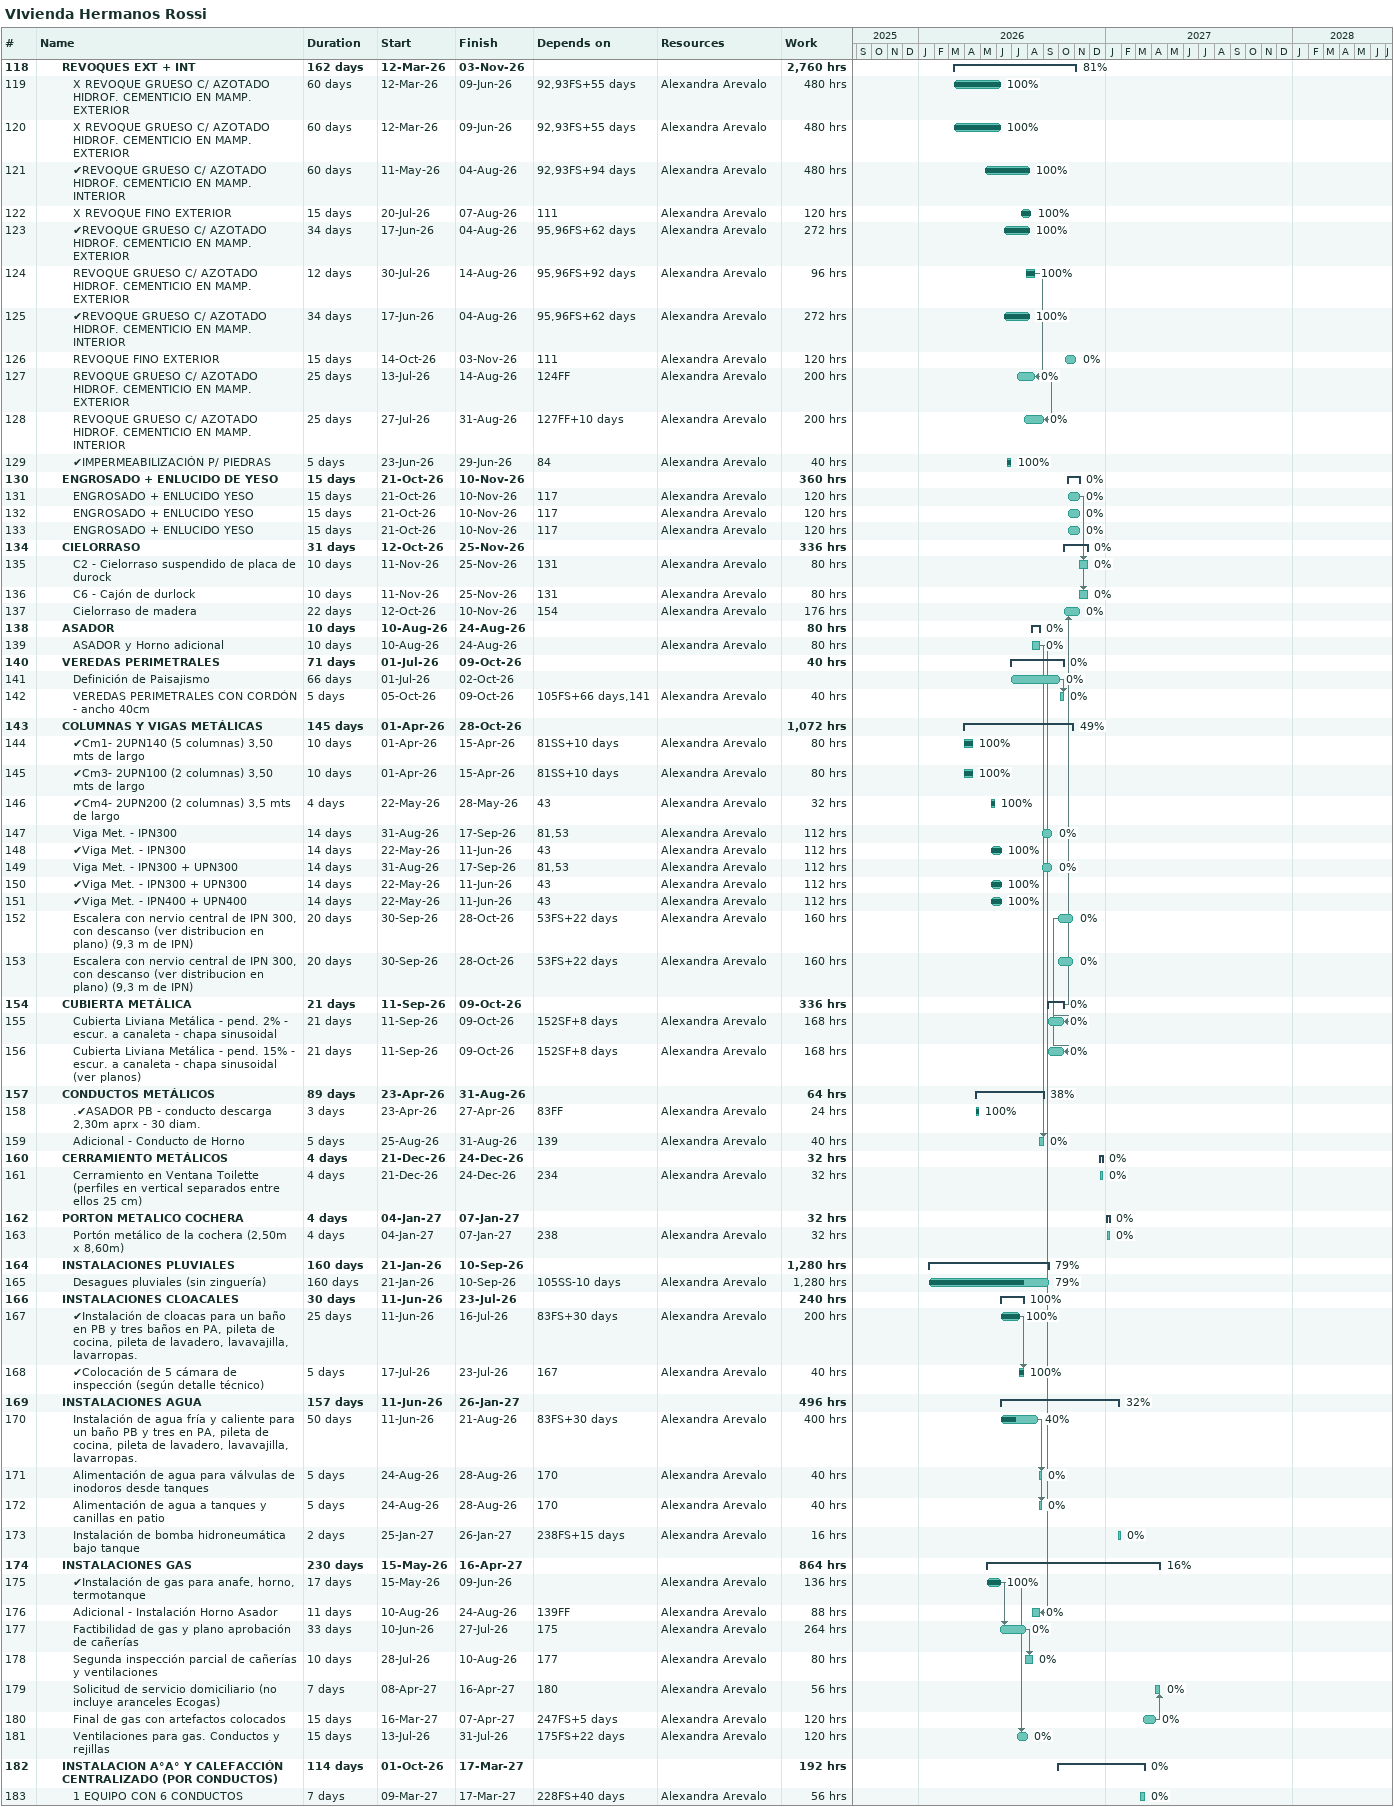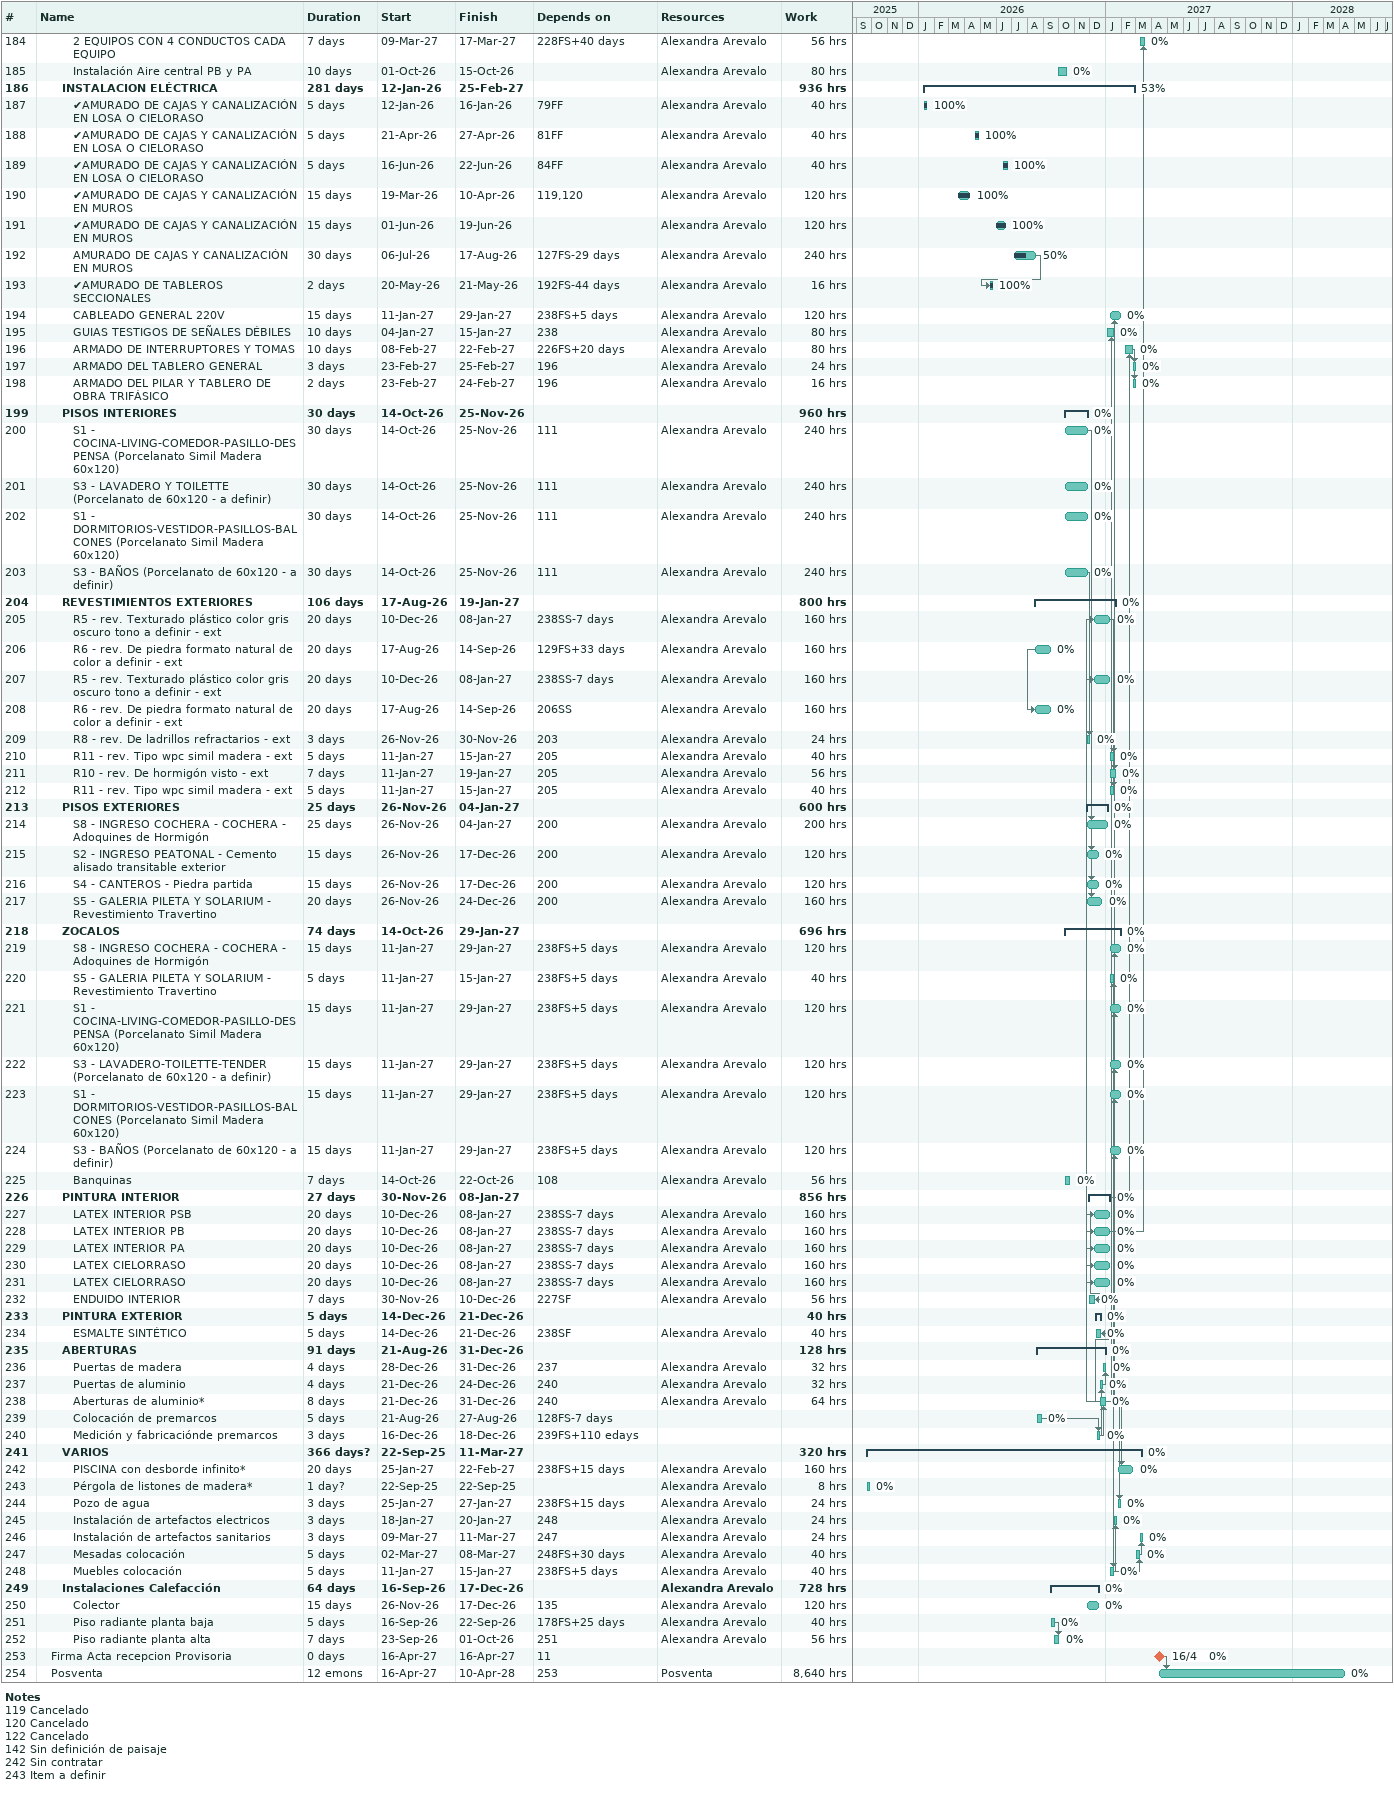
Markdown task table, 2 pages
VIvienda Hermanos Rossi

| ID | Level | Task | Duration | Start | Finish | Predecessors | Resources | % complete | Work (h) |
|---|---|---|---|---|---|---|---|---|---|
| 118 | 3 | **REVOQUES EXT + INT** | 162d | 2026-03-12 | 2026-11-03 |  |  | 81 | 2760 |
| 119 | 4 | X REVOQUE GRUESO C/ AZOTADO HIDROF. CEMENTICIO EN MAMP. EXTERIOR | 60d | 2026-03-12 | 2026-06-09 | 92, 93FS+55d | Alexandra Arevalo | 100 | 480 |
| 120 | 4 | X REVOQUE GRUESO C/ AZOTADO HIDROF. CEMENTICIO EN MAMP. EXTERIOR | 60d | 2026-03-12 | 2026-06-09 | 92, 93FS+55d | Alexandra Arevalo | 100 | 480 |
| 121 | 4 | ✔REVOQUE GRUESO C/ AZOTADO HIDROF. CEMENTICIO EN MAMP. INTERIOR | 60d | 2026-05-11 | 2026-08-04 | 92, 93FS+94d | Alexandra Arevalo | 100 | 480 |
| 122 | 4 | X REVOQUE FINO EXTERIOR | 15d | 2026-07-20 | 2026-08-07 | 111 | Alexandra Arevalo | 100 | 120 |
| 123 | 4 | ✔REVOQUE GRUESO C/ AZOTADO HIDROF. CEMENTICIO EN MAMP. EXTERIOR | 34d | 2026-06-17 | 2026-08-04 | 95, 96FS+62d | Alexandra Arevalo | 100 | 272 |
| 124 | 4 | REVOQUE GRUESO C/ AZOTADO HIDROF. CEMENTICIO EN MAMP. EXTERIOR | 12d | 2026-07-30 | 2026-08-14 | 95, 96FS+92d | Alexandra Arevalo | 100 | 96 |
| 125 | 4 | ✔REVOQUE GRUESO C/ AZOTADO HIDROF. CEMENTICIO EN MAMP. INTERIOR | 34d | 2026-06-17 | 2026-08-04 | 95, 96FS+62d | Alexandra Arevalo | 100 | 272 |
| 126 | 4 | REVOQUE FINO EXTERIOR | 15d | 2026-10-14 | 2026-11-03 | 111 | Alexandra Arevalo | 0 | 120 |
| 127 | 4 | REVOQUE GRUESO C/ AZOTADO HIDROF. CEMENTICIO EN MAMP. EXTERIOR | 25d | 2026-07-13 | 2026-08-14 | 124FF | Alexandra Arevalo | 0 | 200 |
| 128 | 4 | REVOQUE GRUESO C/ AZOTADO HIDROF. CEMENTICIO EN MAMP. INTERIOR | 25d | 2026-07-27 | 2026-08-31 | 127FF+10d | Alexandra Arevalo | 0 | 200 |
| 129 | 4 | ✔IMPERMEABILIZACIÓN P/ PIEDRAS | 5d | 2026-06-23 | 2026-06-29 | 84 | Alexandra Arevalo | 100 | 40 |
| 130 | 3 | **ENGROSADO + ENLUCIDO DE YESO** | 15d | 2026-10-21 | 2026-11-10 |  |  | 0 | 360 |
| 131 | 4 | ENGROSADO + ENLUCIDO YESO | 15d | 2026-10-21 | 2026-11-10 | 117 | Alexandra Arevalo | 0 | 120 |
| 132 | 4 | ENGROSADO + ENLUCIDO YESO | 15d | 2026-10-21 | 2026-11-10 | 117 | Alexandra Arevalo | 0 | 120 |
| 133 | 4 | ENGROSADO + ENLUCIDO YESO | 15d | 2026-10-21 | 2026-11-10 | 117 | Alexandra Arevalo | 0 | 120 |
| 134 | 3 | **CIELORRASO** | 31d | 2026-10-12 | 2026-11-25 |  |  | 0 | 336 |
| 135 | 4 | C2 - Cielorraso suspendido de placa de durock | 10d | 2026-11-11 | 2026-11-25 | 131 | Alexandra Arevalo | 0 | 80 |
| 136 | 4 | C6 - Cajón de durlock | 10d | 2026-11-11 | 2026-11-25 | 131 | Alexandra Arevalo | 0 | 80 |
| 137 | 4 | Cielorraso de madera | 22d | 2026-10-12 | 2026-11-10 | 154 | Alexandra Arevalo | 0 | 176 |
| 138 | 3 | **ASADOR** | 10d | 2026-08-10 | 2026-08-24 |  |  | 0 | 80 |
| 139 | 4 | ASADOR y Horno adicional | 10d | 2026-08-10 | 2026-08-24 |  | Alexandra Arevalo | 0 | 80 |
| 140 | 3 | **VEREDAS PERIMETRALES** | 71d | 2026-07-01 | 2026-10-09 |  |  | 0 | 40 |
| 141 | 4 | Definición de Paisajismo | 66d | 2026-07-01 | 2026-10-02 |  |  | 0 |  |
| 142 | 4 | VEREDAS PERIMETRALES CON CORDÓN - ancho 40cm | 5d | 2026-10-05 | 2026-10-09 | 105FS+66d, 141 | Alexandra Arevalo | 0 | 40 |
| 143 | 3 | **COLUMNAS Y VIGAS METÁLICAS** | 145d | 2026-04-01 | 2026-10-28 |  |  | 49 | 1072 |
| 144 | 4 | ✔Cm1- 2UPN140 (5 columnas) 3,50 mts de largo | 10d | 2026-04-01 | 2026-04-15 | 81SS+10d | Alexandra Arevalo | 100 | 80 |
| 145 | 4 | ✔Cm3- 2UPN100 (2 columnas) 3,50 mts de largo | 10d | 2026-04-01 | 2026-04-15 | 81SS+10d | Alexandra Arevalo | 100 | 80 |
| 146 | 4 | ✔Cm4- 2UPN200 (2 columnas) 3,5 mts de largo | 4d | 2026-05-22 | 2026-05-28 | 43 | Alexandra Arevalo | 100 | 32 |
| 147 | 4 | Viga Met. - IPN300 | 14d | 2026-08-31 | 2026-09-17 | 81, 53 | Alexandra Arevalo | 0 | 112 |
| 148 | 4 | ✔Viga Met. - IPN300 | 14d | 2026-05-22 | 2026-06-11 | 43 | Alexandra Arevalo | 100 | 112 |
| 149 | 4 | Viga Met. - IPN300 + UPN300 | 14d | 2026-08-31 | 2026-09-17 | 81, 53 | Alexandra Arevalo | 0 | 112 |
| 150 | 4 | ✔Viga Met. - IPN300 + UPN300 | 14d | 2026-05-22 | 2026-06-11 | 43 | Alexandra Arevalo | 100 | 112 |
| 151 | 4 | ✔Viga Met. - IPN400 + UPN400 | 14d | 2026-05-22 | 2026-06-11 | 43 | Alexandra Arevalo | 100 | 112 |
| 152 | 4 | Escalera con nervio central de IPN 300, con descanso (ver distribucion en plano) (9,3 m de IPN) | 20d | 2026-09-30 | 2026-10-28 | 53FS+22d | Alexandra Arevalo | 0 | 160 |
| 153 | 4 | Escalera con nervio central de IPN 300, con descanso (ver distribucion en plano) (9,3 m de IPN) | 20d | 2026-09-30 | 2026-10-28 | 53FS+22d | Alexandra Arevalo | 0 | 160 |
| 154 | 3 | **CUBIERTA METÁLICA** | 21d | 2026-09-11 | 2026-10-09 |  |  | 0 | 336 |
| 155 | 4 | Cubierta Liviana Metálica - pend. 2% - escur. a canaleta - chapa sinusoidal | 21d | 2026-09-11 | 2026-10-09 | 152SF+8d | Alexandra Arevalo | 0 | 168 |
| 156 | 4 | Cubierta Liviana Metálica - pend. 15% - escur. a canaleta - chapa sinusoidal (ver planos) | 21d | 2026-09-11 | 2026-10-09 | 152SF+8d | Alexandra Arevalo | 0 | 168 |
| 157 | 3 | **CONDUCTOS METÁLICOS** | 89d | 2026-04-23 | 2026-08-31 |  |  | 38 | 64 |
| 158 | 4 | .✔ASADOR PB - conducto descarga 2,30m aprx - 30 diam. | 3d | 2026-04-23 | 2026-04-27 | 83FF | Alexandra Arevalo | 100 | 24 |
| 159 | 4 | Adicional - Conducto de Horno | 5d | 2026-08-25 | 2026-08-31 | 139 | Alexandra Arevalo | 0 | 40 |
| 160 | 3 | **CERRAMIENTO METÁLICOS** | 4d | 2026-12-21 | 2026-12-24 |  |  | 0 | 32 |
| 161 | 4 | Cerramiento en Ventana Toilette (perfiles en vertical separados entre ellos 25 cm) | 4d | 2026-12-21 | 2026-12-24 | 234 | Alexandra Arevalo | 0 | 32 |
| 162 | 3 | **PORTON METALICO COCHERA** | 4d | 2027-01-04 | 2027-01-07 |  |  | 0 | 32 |
| 163 | 4 | Portón metálico de la cochera (2,50m x 8,60m) | 4d | 2027-01-04 | 2027-01-07 | 238 | Alexandra Arevalo | 0 | 32 |
| 164 | 3 | **INSTALACIONES PLUVIALES** | 160d | 2026-01-21 | 2026-09-10 |  |  | 79 | 1280 |
| 165 | 4 | Desagues pluviales (sin zinguería) | 160d | 2026-01-21 | 2026-09-10 | 105SS-10d | Alexandra Arevalo | 79 | 1280 |
| 166 | 3 | **INSTALACIONES CLOACALES** | 30d | 2026-06-11 | 2026-07-23 |  |  | 100 | 240 |
| 167 | 4 | ✔Instalación de cloacas para un baño en PB y tres baños en PA, pileta de cocina, pileta de lavadero, lavavajilla, lavarropas. | 25d | 2026-06-11 | 2026-07-16 | 83FS+30d | Alexandra Arevalo | 100 | 200 |
| 168 | 4 | ✔Colocación de 5 cámara de inspección (según detalle técnico) | 5d | 2026-07-17 | 2026-07-23 | 167 | Alexandra Arevalo | 100 | 40 |
| 169 | 3 | **INSTALACIONES AGUA** | 157d | 2026-06-11 | 2027-01-26 |  |  | 32 | 496 |
| 170 | 4 | Instalación de agua fría y caliente para un baño PB y tres en PA, pileta de cocina, pileta de lavadero, lavavajilla, lavarropas. | 50d | 2026-06-11 | 2026-08-21 | 83FS+30d | Alexandra Arevalo | 40 | 400 |
| 171 | 4 | Alimentación de agua para válvulas de inodoros desde tanques | 5d | 2026-08-24 | 2026-08-28 | 170 | Alexandra Arevalo | 0 | 40 |
| 172 | 4 | Alimentación de agua a tanques y canillas en patio | 5d | 2026-08-24 | 2026-08-28 | 170 | Alexandra Arevalo | 0 | 40 |
| 173 | 4 | Instalación de bomba hidroneumática bajo tanque | 2d | 2027-01-25 | 2027-01-26 | 238FS+15d | Alexandra Arevalo | 0 | 16 |
| 174 | 3 | **INSTALACIONES GAS** | 230d | 2026-05-15 | 2027-04-16 |  |  | 16 | 864 |
| 175 | 4 | ✔Instalación de gas para anafe, horno, termotanque | 17d | 2026-05-15 | 2026-06-09 |  | Alexandra Arevalo | 100 | 136 |
| 176 | 4 | Adicional - Instalación Horno Asador | 11d | 2026-08-10 | 2026-08-24 | 139FF | Alexandra Arevalo | 0 | 88 |
| 177 | 4 | Factibilidad de gas y plano aprobación de cañerías | 33d | 2026-06-10 | 2026-07-27 | 175 | Alexandra Arevalo | 0 | 264 |
| 178 | 4 | Segunda inspección parcial de cañerías y ventilaciones | 10d | 2026-07-28 | 2026-08-10 | 177 | Alexandra Arevalo | 0 | 80 |
| 179 | 4 | Solicitud de servicio domiciliario (no incluye aranceles Ecogas) | 7d | 2027-04-08 | 2027-04-16 | 180 | Alexandra Arevalo | 0 | 56 |
| 180 | 4 | Final de gas con artefactos colocados | 15d | 2027-03-16 | 2027-04-07 | 247FS+5d | Alexandra Arevalo | 0 | 120 |
| 181 | 4 | Ventilaciones para gas. Conductos y rejillas | 15d | 2026-07-13 | 2026-07-31 | 175FS+22d | Alexandra Arevalo | 0 | 120 |
| 182 | 3 | **INSTALACION A°A° Y CALEFACCIÓN CENTRALIZADO (POR CONDUCTOS)** | 114d | 2026-10-01 | 2027-03-17 |  |  | 0 | 192 |
| 183 | 4 | 1 EQUIPO CON 6 CONDUCTOS | 7d | 2027-03-09 | 2027-03-17 | 228FS+40d | Alexandra Arevalo | 0 | 56 |
| 184 | 4 | 2 EQUIPOS CON 4 CONDUCTOS CADA EQUIPO | 7d | 2027-03-09 | 2027-03-17 | 228FS+40d | Alexandra Arevalo | 0 | 56 |
| 185 | 4 | Instalación Aire central PB y PA | 10d | 2026-10-01 | 2026-10-15 |  | Alexandra Arevalo | 0 | 80 |
| 186 | 3 | **INSTALACION ELÉCTRICA** | 281d | 2026-01-12 | 2027-02-25 |  |  | 53 | 936 |
| 187 | 4 | ✔AMURADO DE CAJAS Y CANALIZACIÓN EN LOSA O CIELORASO | 5d | 2026-01-12 | 2026-01-16 | 79FF | Alexandra Arevalo | 100 | 40 |
| 188 | 4 | ✔AMURADO DE CAJAS Y CANALIZACIÓN EN LOSA O CIELORASO | 5d | 2026-04-21 | 2026-04-27 | 81FF | Alexandra Arevalo | 100 | 40 |
| 189 | 4 | ✔AMURADO DE CAJAS Y CANALIZACIÓN EN LOSA O CIELORASO | 5d | 2026-06-16 | 2026-06-22 | 84FF | Alexandra Arevalo | 100 | 40 |
| 190 | 4 | ✔AMURADO DE CAJAS Y CANALIZACIÓN EN MUROS | 15d | 2026-03-19 | 2026-04-10 | 119, 120 | Alexandra Arevalo | 100 | 120 |
| 191 | 4 | ✔AMURADO DE CAJAS Y CANALIZACIÓN EN MUROS | 15d | 2026-06-01 | 2026-06-19 |  | Alexandra Arevalo | 100 | 120 |
| 192 | 4 | AMURADO DE CAJAS Y CANALIZACIÓN EN MUROS | 30d | 2026-07-06 | 2026-08-17 | 127FS-29d | Alexandra Arevalo | 50 | 240 |
| 193 | 4 | ✔AMURADO DE TABLEROS SECCIONALES | 2d | 2026-05-20 | 2026-05-21 | 192FS-44d | Alexandra Arevalo | 100 | 16 |
| 194 | 4 | CABLEADO GENERAL 220V | 15d | 2027-01-11 | 2027-01-29 | 238FS+5d | Alexandra Arevalo | 0 | 120 |
| 195 | 4 | GUIAS TESTIGOS DE SEÑALES DÉBILES | 10d | 2027-01-04 | 2027-01-15 | 238 | Alexandra Arevalo | 0 | 80 |
| 196 | 4 | ARMADO DE INTERRUPTORES Y TOMAS | 10d | 2027-02-08 | 2027-02-22 | 226FS+20d | Alexandra Arevalo | 0 | 80 |
| 197 | 4 | ARMADO DEL TABLERO GENERAL | 3d | 2027-02-23 | 2027-02-25 | 196 | Alexandra Arevalo | 0 | 24 |
| 198 | 4 | ARMADO DEL PILAR Y TABLERO DE OBRA TRIFÁSICO | 2d | 2027-02-23 | 2027-02-24 | 196 | Alexandra Arevalo | 0 | 16 |
| 199 | 3 | **PISOS INTERIORES** | 30d | 2026-10-14 | 2026-11-25 |  |  | 0 | 960 |
| 200 | 4 | S1 - COCINA-LIVING-COMEDOR-PASILLO-DESPENSA (Porcelanato Simil Madera 60x120) | 30d | 2026-10-14 | 2026-11-25 | 111 | Alexandra Arevalo | 0 | 240 |
| 201 | 4 | S3 - LAVADERO Y TOILETTE (Porcelanato de 60x120 - a definir) | 30d | 2026-10-14 | 2026-11-25 | 111 | Alexandra Arevalo | 0 | 240 |
| 202 | 4 | S1 - DORMITORIOS-VESTIDOR-PASILLOS-BALCONES (Porcelanato Simil Madera 60x120) | 30d | 2026-10-14 | 2026-11-25 | 111 | Alexandra Arevalo | 0 | 240 |
| 203 | 4 | S3 - BAÑOS (Porcelanato de 60x120 - a definir) | 30d | 2026-10-14 | 2026-11-25 | 111 | Alexandra Arevalo | 0 | 240 |
| 204 | 3 | **REVESTIMIENTOS EXTERIORES** | 106d | 2026-08-17 | 2027-01-19 |  |  | 0 | 800 |
| 205 | 4 | R5 - rev. Texturado plástico color gris oscuro tono a definir - ext | 20d | 2026-12-10 | 2027-01-08 | 238SS-7d | Alexandra Arevalo | 0 | 160 |
| 206 | 4 | R6 - rev. De piedra formato natural de color a definir - ext | 20d | 2026-08-17 | 2026-09-14 | 129FS+33d | Alexandra Arevalo | 0 | 160 |
| 207 | 4 | R5 - rev. Texturado plástico color gris oscuro tono a definir - ext | 20d | 2026-12-10 | 2027-01-08 | 238SS-7d | Alexandra Arevalo | 0 | 160 |
| 208 | 4 | R6 - rev. De piedra formato natural de color a definir - ext | 20d | 2026-08-17 | 2026-09-14 | 206SS | Alexandra Arevalo | 0 | 160 |
| 209 | 4 | R8 - rev. De ladrillos refractarios - ext | 3d | 2026-11-26 | 2026-11-30 | 203 | Alexandra Arevalo | 0 | 24 |
| 210 | 4 | R11 - rev. Tipo wpc simil madera - ext | 5d | 2027-01-11 | 2027-01-15 | 205 | Alexandra Arevalo | 0 | 40 |
| 211 | 4 | R10 - rev. De hormigón visto - ext | 7d | 2027-01-11 | 2027-01-19 | 205 | Alexandra Arevalo | 0 | 56 |
| 212 | 4 | R11 - rev. Tipo wpc simil madera - ext | 5d | 2027-01-11 | 2027-01-15 | 205 | Alexandra Arevalo | 0 | 40 |
| 213 | 3 | **PISOS EXTERIORES** | 25d | 2026-11-26 | 2027-01-04 |  |  | 0 | 600 |
| 214 | 4 | S8 - INGRESO COCHERA - COCHERA - Adoquines de Hormigón | 25d | 2026-11-26 | 2027-01-04 | 200 | Alexandra Arevalo | 0 | 200 |
| 215 | 4 | S2 - INGRESO PEATONAL - Cemento alisado transitable exterior | 15d | 2026-11-26 | 2026-12-17 | 200 | Alexandra Arevalo | 0 | 120 |
| 216 | 4 | S4 - CANTEROS - Piedra partida | 15d | 2026-11-26 | 2026-12-17 | 200 | Alexandra Arevalo | 0 | 120 |
| 217 | 4 | S5 - GALERIA PILETA Y SOLARIUM - Revestimiento Travertino | 20d | 2026-11-26 | 2026-12-24 | 200 | Alexandra Arevalo | 0 | 160 |
| 218 | 3 | **ZOCALOS** | 74d | 2026-10-14 | 2027-01-29 |  |  | 0 | 696 |
| 219 | 4 | S8 - INGRESO COCHERA - COCHERA - Adoquines de Hormigón | 15d | 2027-01-11 | 2027-01-29 | 238FS+5d | Alexandra Arevalo | 0 | 120 |
| 220 | 4 | S5 - GALERIA PILETA Y SOLARIUM - Revestimiento Travertino | 5d | 2027-01-11 | 2027-01-15 | 238FS+5d | Alexandra Arevalo | 0 | 40 |
| 221 | 4 | S1 - COCINA-LIVING-COMEDOR-PASILLO-DESPENSA (Porcelanato Simil Madera 60x120) | 15d | 2027-01-11 | 2027-01-29 | 238FS+5d | Alexandra Arevalo | 0 | 120 |
| 222 | 4 | S3 - LAVADERO-TOILETTE-TENDER (Porcelanato de 60x120 - a definir) | 15d | 2027-01-11 | 2027-01-29 | 238FS+5d | Alexandra Arevalo | 0 | 120 |
| 223 | 4 | S1 - DORMITORIOS-VESTIDOR-PASILLOS-BALCONES (Porcelanato Simil Madera 60x120) | 15d | 2027-01-11 | 2027-01-29 | 238FS+5d | Alexandra Arevalo | 0 | 120 |
| 224 | 4 | S3 - BAÑOS (Porcelanato de 60x120 - a definir) | 15d | 2027-01-11 | 2027-01-29 | 238FS+5d | Alexandra Arevalo | 0 | 120 |
| 225 | 4 | Banquinas | 7d | 2026-10-14 | 2026-10-22 | 108 | Alexandra Arevalo | 0 | 56 |
| 226 | 3 | **PINTURA INTERIOR** | 27d | 2026-11-30 | 2027-01-08 |  |  | 0 | 856 |
| 227 | 4 | LATEX INTERIOR PSB | 20d | 2026-12-10 | 2027-01-08 | 238SS-7d | Alexandra Arevalo | 0 | 160 |
| 228 | 4 | LATEX INTERIOR PB | 20d | 2026-12-10 | 2027-01-08 | 238SS-7d | Alexandra Arevalo | 0 | 160 |
| 229 | 4 | LATEX INTERIOR PA | 20d | 2026-12-10 | 2027-01-08 | 238SS-7d | Alexandra Arevalo | 0 | 160 |
| 230 | 4 | LATEX CIELORRASO | 20d | 2026-12-10 | 2027-01-08 | 238SS-7d | Alexandra Arevalo | 0 | 160 |
| 231 | 4 | LATEX CIELORRASO | 20d | 2026-12-10 | 2027-01-08 | 238SS-7d | Alexandra Arevalo | 0 | 160 |
| 232 | 4 | ENDUIDO INTERIOR | 7d | 2026-11-30 | 2026-12-10 | 227SF | Alexandra Arevalo | 0 | 56 |
| 233 | 3 | **PINTURA EXTERIOR** | 5d | 2026-12-14 | 2026-12-21 |  |  | 0 | 40 |
| 234 | 4 | ESMALTE SINTÉTICO | 5d | 2026-12-14 | 2026-12-21 | 238SF | Alexandra Arevalo | 0 | 40 |
| 235 | 3 | **ABERTURAS** | 91d | 2026-08-21 | 2026-12-31 |  |  | 0 | 128 |
| 236 | 4 | Puertas de madera | 4d | 2026-12-28 | 2026-12-31 | 237 | Alexandra Arevalo | 0 | 32 |
| 237 | 4 | Puertas de aluminio | 4d | 2026-12-21 | 2026-12-24 | 240 | Alexandra Arevalo | 0 | 32 |
| 238 | 4 | Aberturas de aluminio* | 8d | 2026-12-21 | 2026-12-31 | 240 | Alexandra Arevalo | 0 | 64 |
| 239 | 4 | Colocación de premarcos | 5d | 2026-08-21 | 2026-08-27 | 128FS-7d |  | 0 |  |
| 240 | 4 | Medición y fabricaciónde premarcos | 3d | 2026-12-16 | 2026-12-18 | 239FS+110ed |  | 0 |  |
| 241 | 3 | **VARIOS** | 366d? | 2025-09-22 | 2027-03-11 |  |  | 0 | 320 |
| 242 | 4 | PISCINA con desborde infinito* | 20d | 2027-01-25 | 2027-02-22 | 238FS+15d | Alexandra Arevalo | 0 | 160 |
| 243 | 4 | Pérgola de listones de madera* | 1d? | 2025-09-22 | 2025-09-22 |  | Alexandra Arevalo | 0 | 8 |
| 244 | 4 | Pozo de agua | 3d | 2027-01-25 | 2027-01-27 | 238FS+15d | Alexandra Arevalo | 0 | 24 |
| 245 | 4 | Instalación de artefactos electricos | 3d | 2027-01-18 | 2027-01-20 | 248 | Alexandra Arevalo | 0 | 24 |
| 246 | 4 | Instalación de artefactos sanitarios | 3d | 2027-03-09 | 2027-03-11 | 247 | Alexandra Arevalo | 0 | 24 |
| 247 | 4 | Mesadas colocación | 5d | 2027-03-02 | 2027-03-08 | 248FS+30d | Alexandra Arevalo | 0 | 40 |
| 248 | 4 | Muebles colocación | 5d | 2027-01-11 | 2027-01-15 | 238FS+5d | Alexandra Arevalo | 0 | 40 |
| 249 | 3 | **Instalaciones Calefacción** | 64d | 2026-09-16 | 2026-12-17 |  | Alexandra Arevalo | 0 | 728 |
| 250 | 4 | Colector | 15d | 2026-11-26 | 2026-12-17 | 135 | Alexandra Arevalo | 0 | 120 |
| 251 | 4 | Piso radiante planta baja | 5d | 2026-09-16 | 2026-09-22 | 178FS+25d | Alexandra Arevalo | 0 | 40 |
| 252 | 4 | Piso radiante planta alta | 7d | 2026-09-23 | 2026-10-01 | 251 | Alexandra Arevalo | 0 | 56 |
| 253 | 2 | Firma Acta recepcion Provisoria | 0d | 2027-04-16 | 2027-04-16 | 11 |  | 0 |  |
| 254 | 2 | Posventa | 12emo | 2027-04-16 | 2028-04-10 | 253 | Posventa | 0 | 8640 |

Notes
- 119: Cancelado
- 120: Cancelado
- 122: Cancelado
- 142: Sin definición de paisaje
- 242: Sin contratar
- 243: Item a definir
